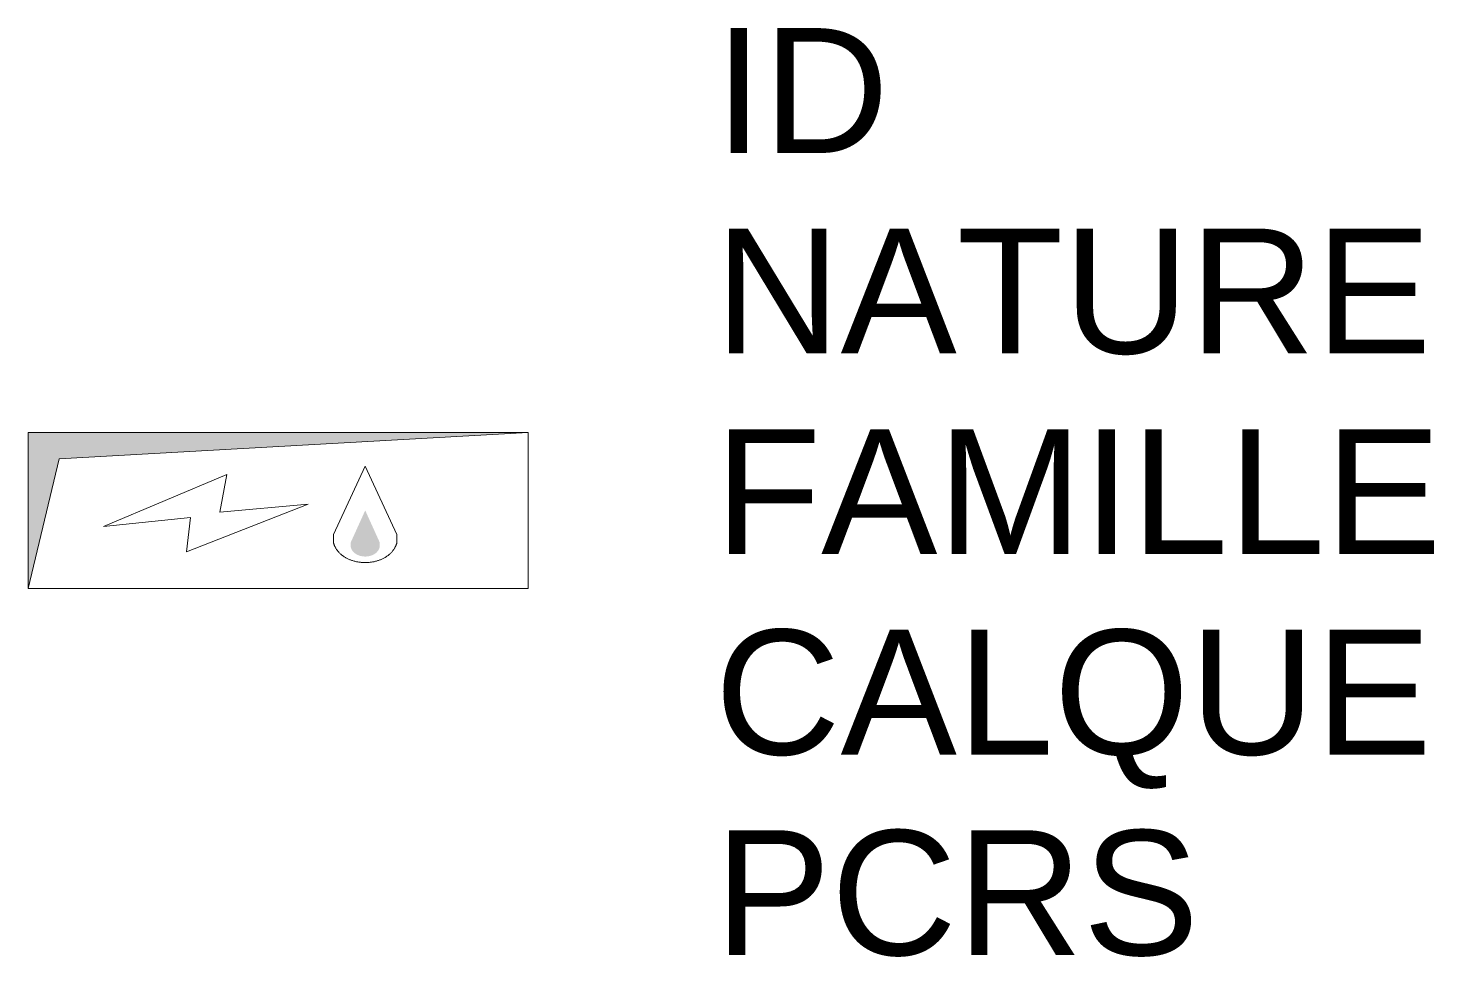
# Model space of a CAD drawing. Header units: metres. Extents: x 3247.65 to 3249.9, y 1842.84 to 1844.33.
import ezdxf

# ---------------------------------------------------------------- set-up
doc = ezdxf.new("R2010")
doc.units = ezdxf.units.M
doc.linetypes.add('Socle_Continu', pattern=[2.5, 2.5, 0])
doc.layers.add('GAZFL_SCS', color=40, linetype='Socle_Continu', lineweight=13)
doc.styles.get("Standard").update_dxf_attribs({"font": 'arial.ttf'})

msp = doc.modelspace()

# ---------------------------------------------------------------- hatches: boundary and pattern name
at = {"layer": 'GAZFL_SCS', "linetype": 'Socle_Continu'}
msp.add_hatch(color=256, dxfattribs=at).paths.add_polyline_path([(3247.6486, 1843.4345), (3247.6486, 1843.6845), (3248.4499, 1843.6845), (3247.6983, 1843.6421)])
h = msp.add_hatch(color=256, dxfattribs=at)
edge = h.paths.add_edge_path()
edge.add_line((3248.1887, 1843.5596), (3248.1654, 1843.5081))
edge.add_line((3248.1654, 1843.5081), (3248.1654, 1843.5017))
edge.add_ellipse((3248.1887, 1843.5034), major_axis=(-0.0234, 0), ratio=0.758629, start_angle=5.446, end_angle=174.554)
edge.add_line((3248.212, 1843.5017), (3248.212, 1843.5081))
edge.add_line((3248.212, 1843.5081), (3248.1887, 1843.5596))

# ---------------------------------------------------------------- linework, layer by layer
at = {"layer": 'GAZFL_SCS', "linetype": 'Socle_Continu', "flags": 128}
msp.add_lwpolyline([(3247.6486, 1843.4345), (3248.4499, 1843.4345), (3248.4499, 1843.6845), (3247.6486, 1843.6845)], close=True, dxfattribs=at)
at = {"layer": 'GAZFL_SCS', "linetype": 'Socle_Continu'}
msp.add_lwpolyline([(3247.6486, 1843.4345), (3247.6486, 1843.6845), (3248.4499, 1843.6845), (3247.6983, 1843.6421)], close=True, dxfattribs=at)
at = {"layer": 'GAZFL_SCS', "linetype": 'Socle_Continu', "flags": 128}
msp.add_lwpolyline([(3248.0972, 1843.5697), (3247.9025, 1843.4934), (3247.9089, 1843.548), (3247.7696, 1843.534), (3247.9671, 1843.6169), (3247.9555, 1843.5568), (3248.0972, 1843.5697)], dxfattribs=at)
at = {"layer": 'GAZFL_SCS', "linetype": 'Socle_Continu'}
msp.add_lwpolyline([(3248.2395, 1843.5081), (3248.2395, 1843.521), (3248.1887, 1843.6304), (3248.1378, 1843.521), (3248.1378, 1843.5081, 0.066358), (3248.1406, 1843.5008, 0.1059), (3248.1521, 1843.4874, 0.086348), (3248.1683, 1843.4791, 0.076263), (3248.1887, 1843.476, 0.076263), (3248.209, 1843.4791, 0.086348), (3248.2252, 1843.4874, 0.1059), (3248.2367, 1843.5008, 0.066358)], format="xyb", close=True, dxfattribs=at)

# ---------------------------------------------------------------- texts
at = {"layer": 'GAZFL_SCS', "linetype": 'Socle_Continu', "flags": 9}
for tag, p, s in [('ID', (3248.7485, 1844.1323), 'JP_0704'), ('NATURE', (3248.7485, 1843.811), 'Coffret mixte gaz/électricité'), ('FAMILLE', (3248.7485, 1843.4897), 'Gaz'), ('CALQUE', (3248.7485, 1843.1684), 'GAZFL_SCS'), ('PCRS', (3248.7485, 1842.8471), 'AffleurantSymbole')]:
    msp.add_attdef(tag, p, s, height=0.2, dxfattribs=at)

doc.saveas('drawing.dxf')
